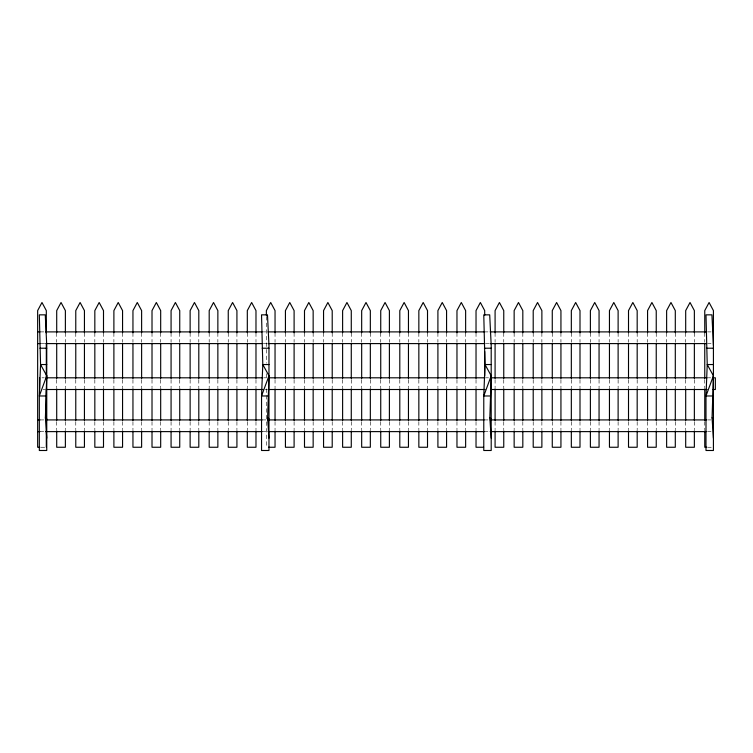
<?xml version="1.0" encoding="UTF-8"?>
<svg xmlns="http://www.w3.org/2000/svg" width="753" height="753" viewBox="0 0 753 753"><rect width="100%" height="100%" fill="white"/><g stroke="black" fill="none" stroke-linecap="round" stroke-linejoin="round"><path stroke-width="0.56" stroke-dasharray="3.77 2.82" d="M40.003 331.894L44.7 331.894M262.119 331.894L266.826 331.894M484.245 331.894L488.951 331.894M707.547 331.894L711.067 331.894M41.18 343.594L44.7 343.594M263.296 343.594L266.826 343.594M485.421 343.594L488.951 343.594M707.547 343.594L711.067 343.594M41.933 377.808L44.276 377.808M264.049 377.808L266.402 377.808M486.174 377.808L488.528 377.808M708.3 377.808L710.653 377.808M43.109 389.508L45.453 389.508M265.225 389.508L267.579 389.508M40.003 419.92L44.7 419.92M262.119 419.92L266.826 419.92M484.245 419.92L488.951 419.92M707.547 419.92L711.067 419.92M40.003 431.62L44.7 431.62M262.119 431.62L266.826 431.62M484.245 431.62L488.951 431.62M707.547 431.62L711.067 431.62M40.897 447.254L45.236 447.254M707.999 447.254L711.256 447.254M704.752 332.788L704.752 342.135M704.752 379.512L704.752 387.691M704.752 421.558L704.752 429.737M694.36 332.788L694.36 342.135M694.36 379.512L694.36 387.691M694.36 421.558L694.36 429.737M685.691 332.788L685.691 342.135M685.691 379.512L685.691 387.691M685.691 421.558L685.691 429.737M675.3 332.788L675.3 342.135M675.3 379.512L675.3 387.691M675.3 421.558L675.3 429.737M666.631 332.788L666.631 342.135M666.631 379.512L666.631 387.691M666.631 421.558L666.631 429.737M656.24 332.788L656.24 342.135M656.24 379.512L656.24 387.691M656.24 421.558L656.24 429.737M647.571 332.788L647.571 342.135M647.571 379.512L647.571 387.691M647.571 421.558L647.571 429.737M637.179 332.788L637.179 342.135M637.179 379.512L637.179 387.691M637.179 421.558L637.179 429.737M628.51 332.788L628.51 342.135M628.51 379.512L628.51 387.691M628.51 421.558L628.51 429.737M618.119 332.788L618.119 342.135M618.119 379.512L618.119 387.691M618.119 421.558L618.119 429.737M609.45 332.788L609.45 342.135M609.45 379.512L609.45 387.691M609.45 421.558L609.45 429.737M599.059 332.788L599.059 342.135M599.059 379.512L599.059 387.691M599.059 421.558L599.059 429.737M590.39 332.788L590.39 342.135M590.39 379.512L590.39 387.691M590.39 421.558L590.39 429.737M579.998 332.788L579.998 342.135M579.998 379.512L579.998 387.691M579.998 421.558L579.998 429.737M571.329 332.788L571.329 342.135M571.329 379.512L571.329 387.691M571.329 421.558L571.329 429.737M560.938 332.788L560.938 342.135M560.938 379.512L560.938 387.691M560.938 421.558L560.938 429.737M552.269 332.788L552.269 342.135M552.269 379.512L552.269 387.691M552.269 421.558L552.269 429.737M541.878 332.788L541.878 342.135M541.878 379.512L541.878 387.691M541.878 421.558L541.878 429.737M533.209 332.788L533.209 342.135M533.209 379.512L533.209 387.691M533.209 421.558L533.209 429.737M522.817 332.788L522.817 342.135M522.817 379.512L522.817 387.691M522.817 421.558L522.817 429.737M514.148 332.788L514.148 342.135M514.148 379.512L514.148 387.691M514.148 421.558L514.148 429.737M503.757 332.788L503.757 342.135M503.757 379.512L503.757 387.691M503.757 421.558L503.757 429.737M495.088 332.788L495.088 342.135M495.088 379.512L495.088 387.691M495.088 421.558L495.088 429.737M476.028 332.788L476.028 342.135M476.028 379.512L476.028 387.691M476.028 421.558L476.028 429.737M465.636 332.788L465.636 342.135M465.636 379.512L465.636 387.691M465.636 421.558L465.636 429.737M456.967 332.788L456.967 342.135M456.967 379.512L456.967 387.691M456.967 421.558L456.967 429.737M446.576 332.788L446.576 342.135M446.576 379.512L446.576 387.691M446.576 421.558L446.576 429.737M437.907 332.788L437.907 342.135M437.907 379.512L437.907 387.691M437.907 421.558L437.907 429.737M427.516 332.788L427.516 342.135M427.516 379.512L427.516 387.691M427.516 421.558L427.516 429.737M418.847 332.788L418.847 342.135M418.847 379.512L418.847 387.691M418.847 421.558L418.847 429.737M408.455 332.788L408.455 342.135M408.455 379.512L408.455 387.691M408.455 421.558L408.455 429.737M399.796 332.788L399.796 342.135M399.796 379.512L399.796 387.691M399.796 421.558L399.796 429.737M389.395 332.788L389.395 342.135M389.395 379.512L389.395 387.691M389.395 421.558L389.395 429.737M380.736 332.788L380.736 342.135M380.736 379.512L380.736 387.691M380.736 421.558L380.736 429.737M370.335 332.788L370.335 342.135M370.335 379.512L370.335 387.691M370.335 421.558L370.335 429.737M361.675 332.788L361.675 342.135M361.675 379.512L361.675 387.691M361.675 421.558L361.675 429.737M351.274 332.788L351.274 342.135M351.274 379.512L351.274 387.691M351.274 421.558L351.274 429.737M342.615 332.788L342.615 342.135M342.615 379.512L342.615 387.691M342.615 421.558L342.615 429.737M332.214 332.788L332.214 342.135M332.214 379.512L332.214 387.691M332.214 421.558L332.214 429.737M323.555 332.788L323.555 342.135M323.555 379.512L323.555 387.691M323.555 421.558L323.555 429.737M313.154 332.788L313.154 342.135M313.154 379.512L313.154 387.691M313.154 421.558L313.154 429.737M304.494 332.788L304.494 342.135M304.494 379.512L304.494 387.691M304.494 421.558L304.494 429.737M294.103 332.788L294.103 342.135M294.103 379.512L294.103 387.691M294.103 421.558L294.103 429.737M285.434 332.788L285.434 342.135M285.434 379.512L285.434 387.691M285.434 421.558L285.434 429.737M275.043 332.788L275.043 342.135M275.043 379.512L275.043 387.691M275.043 421.558L275.043 429.737M266.374 316.439L266.374 363.162M266.374 373.676L266.374 379.512M266.374 388.859L266.374 447.254M255.982 332.788L255.982 342.135M255.982 379.512L255.982 387.691M255.982 421.558L255.982 429.737M247.313 332.788L247.313 342.135M247.313 379.512L247.313 387.691M247.313 421.558L247.313 429.737M236.922 332.788L236.922 342.135M236.922 379.512L236.922 387.691M236.922 421.558L236.922 429.737M228.253 332.788L228.253 342.135M228.253 379.512L228.253 387.691M228.253 421.558L228.253 429.737M217.862 332.788L217.862 342.135M217.862 379.512L217.862 387.691M217.862 421.558L217.862 429.737M209.193 332.788L209.193 342.135M209.193 379.512L209.193 387.691M209.193 421.558L209.193 429.737M198.801 332.788L198.801 342.135M198.801 379.512L198.801 387.691M198.801 421.558L198.801 429.737M190.132 332.788L190.132 342.135M190.132 379.512L190.132 387.691M190.132 421.558L190.132 429.737M179.741 332.788L179.741 342.135M179.741 379.512L179.741 387.691M179.741 421.558L179.741 429.737M171.072 332.788L171.072 342.135M171.072 379.512L171.072 387.691M171.072 421.558L171.072 429.737M160.681 332.788L160.681 342.135M160.681 379.512L160.681 387.691M160.681 421.558L160.681 429.737M152.012 332.788L152.012 342.135M152.012 379.512L152.012 387.691M152.012 421.558L152.012 429.737M141.62 332.788L141.62 342.135M141.62 379.512L141.62 387.691M141.62 421.558L141.62 429.737M132.952 332.788L132.952 342.135M132.952 379.512L132.952 387.691M132.952 421.558L132.952 429.737M122.56 332.788L122.56 342.135M122.56 379.512L122.56 387.691M122.56 421.558L122.56 429.737M113.891 332.788L113.891 342.135M113.891 379.512L113.891 387.691M113.891 421.558L113.891 429.737M103.5 332.788L103.5 342.135M103.5 379.512L103.5 387.691M103.5 421.558L103.5 429.737M94.831 332.788L94.831 342.135M94.831 379.512L94.831 387.691M94.831 421.558L94.831 429.737M84.44 332.788L84.44 342.135M84.44 379.512L84.44 387.691M84.44 421.558L84.44 429.737M75.771 332.788L75.771 342.135M75.771 379.512L75.771 387.691M75.771 421.558L75.771 429.737M65.379 332.788L65.379 342.135M65.379 379.512L65.379 387.691M65.379 421.558L65.379 429.737M56.71 332.788L56.71 342.135M56.71 379.512L56.71 387.691M56.71 421.558L56.71 429.737"/><path stroke-width="1.13" d="M46.752 438.161L45.396 417.84L46.752 375.794L40.558 364.537L39.325 314.848L45.265 314.848L46.752 345.429L46.752 450.492L39.325 450.492L39.325 395.974L40.558 364.537L46.752 364.537M268.972 438.161L267.616 417.84L268.972 375.794L262.788 364.537L261.545 314.848L267.484 314.848L268.972 345.429L268.972 450.492L261.545 450.492L261.545 395.974L262.788 364.537L268.972 364.537M491.201 438.161L489.836 417.84L491.201 375.794L485.007 364.537L483.774 314.848L489.704 314.848L491.201 345.429L491.201 450.492L483.774 450.492L483.774 395.974L485.007 364.537L491.201 364.537M713.42 438.161L712.065 417.84L713.42 375.794L707.227 364.537L705.994 314.848L711.933 314.848L713.42 345.429M46.752 375.794L39.325 395.974L45.886 395.974M268.972 375.794L261.545 395.974L268.115 395.974M491.201 375.794L483.774 395.974L490.335 395.974M713.42 375.794L705.994 395.974L705.994 450.492L713.42 450.492L713.42 310.603L709.091 302.508L704.752 310.603L704.752 332.788M37.65 331.894L40.003 331.894M45.877 331.894L262.119 331.894M268.002 331.894L484.245 331.894M490.118 331.894L706.37 331.894M37.65 343.594L40.003 343.594M45.877 343.594L262.119 343.594M268.002 343.594L484.245 343.594M490.118 343.594L706.37 343.594M39.947 348.215L46.752 348.215M262.166 348.215L268.972 348.215M484.386 348.215L491.201 348.215M706.615 348.215L713.42 348.215M713.42 364.537L707.227 364.537L705.994 395.974L712.554 395.974M46.63 377.808L262.882 377.808M268.755 377.808L484.998 377.808M490.881 377.808L707.123 377.808M712.997 377.808L715.35 377.808L715.35 389.508L712.997 389.508M46.63 389.508L262.882 389.508M268.755 389.508L484.998 389.508M490.881 389.508L707.123 389.508M37.65 419.92L40.003 419.92M45.877 419.92L262.119 419.92M268.002 419.92L484.245 419.92M490.118 419.92L706.37 419.92M37.65 431.62L40.003 431.62M45.877 431.62L262.119 431.62M268.002 431.62L484.245 431.62M490.118 431.62L706.37 431.62M39.815 447.254L37.65 447.254L37.65 310.603L41.98 302.508L46.319 310.603L46.319 332.788M268.539 447.254L275.043 447.254L275.043 430.904M483.614 447.254L476.028 447.254L476.028 430.904M706.916 447.254L704.752 447.254L704.752 430.904M712.065 417.84L713.42 418.79M489.836 417.84L491.201 418.79M267.616 417.84L268.972 418.79M45.396 417.84L46.752 418.79M704.752 343.302L704.752 378.345M704.752 388.859L704.752 420.39M694.36 332.788L694.36 310.603L690.03 302.508L685.691 310.603L685.691 332.788M694.36 343.302L694.36 378.345M694.36 388.859L694.36 420.39M694.36 430.904L694.36 447.254L685.691 447.254L685.691 430.904M685.691 343.302L685.691 378.345M685.691 388.859L685.691 420.39M675.3 332.788L675.3 310.603L670.97 302.508L666.631 310.603L666.631 332.788M675.3 343.302L675.3 378.345M675.3 388.859L675.3 420.39M675.3 430.904L675.3 447.254L666.631 447.254L666.631 430.904M666.631 343.302L666.631 378.345M666.631 388.859L666.631 420.39M656.24 332.788L656.24 310.603L651.91 302.508L647.571 310.603L647.571 332.788M656.24 343.302L656.24 378.345M656.24 388.859L656.24 420.39M656.24 430.904L656.24 447.254L647.571 447.254L647.571 430.904M647.571 343.302L647.571 378.345M647.571 388.859L647.571 420.39M637.179 332.788L637.179 310.603L632.849 302.508L628.51 310.603L628.51 332.788M637.179 343.302L637.179 378.345M637.179 388.859L637.179 420.39M637.179 430.904L637.179 447.254L628.51 447.254L628.51 430.904M628.51 343.302L628.51 378.345M628.51 388.859L628.51 420.39M618.119 332.788L618.119 310.603L613.789 302.508L609.45 310.603L609.45 332.788M618.119 343.302L618.119 378.345M618.119 388.859L618.119 420.39M618.119 430.904L618.119 447.254L609.45 447.254L609.45 430.904M609.45 343.302L609.45 378.345M609.45 388.859L609.45 420.39M599.059 332.788L599.059 310.603L594.729 302.508L590.39 310.603L590.39 332.788M599.059 343.302L599.059 378.345M599.059 388.859L599.059 420.39M599.059 430.904L599.059 447.254L590.39 447.254L590.39 430.904M590.39 343.302L590.39 378.345M590.39 388.859L590.39 420.39M579.998 332.788L579.998 310.603L575.668 302.508L571.329 310.603L571.329 332.788M579.998 343.302L579.998 378.345M579.998 388.859L579.998 420.39M579.998 430.904L579.998 447.254L571.329 447.254L571.329 430.904M571.329 343.302L571.329 378.345M571.329 388.859L571.329 420.39M560.938 332.788L560.938 310.603L556.608 302.508L552.269 310.603L552.269 332.788M560.938 343.302L560.938 378.345M560.938 388.859L560.938 420.39M560.938 430.904L560.938 447.254L552.269 447.254L552.269 430.904M552.269 343.302L552.269 378.345M552.269 388.859L552.269 420.39M541.878 332.788L541.878 310.603L537.548 302.508L533.209 310.603L533.209 332.788M541.878 343.302L541.878 378.345M541.878 388.859L541.878 420.39M541.878 430.904L541.878 447.254L533.209 447.254L533.209 430.904M533.209 343.302L533.209 378.345M533.209 388.859L533.209 420.39M522.817 332.788L522.817 310.603L518.488 302.508L514.148 310.603L514.148 332.788M522.817 343.302L522.817 378.345M522.817 388.859L522.817 420.39M522.817 430.904L522.817 447.254L514.148 447.254L514.148 430.904M514.148 343.302L514.148 378.345M514.148 388.859L514.148 420.39M503.757 332.788L503.757 310.603L499.427 302.508L495.088 310.603L495.088 332.788M503.757 343.302L503.757 378.345M503.757 388.859L503.757 420.39M503.757 430.904L503.757 447.254L495.088 447.254L495.088 430.904M495.088 343.302L495.088 378.345M495.088 388.859L495.088 420.39M484.697 315.272L484.697 310.603L480.367 302.508L476.028 310.603L476.028 332.788M484.697 351.482L484.697 376.011M476.028 343.302L476.028 378.345M476.028 388.859L476.028 420.39M465.636 332.788L465.636 310.603L461.307 302.508L456.967 310.603L456.967 332.788M465.636 343.302L465.636 378.345M465.636 388.859L465.636 420.39M465.636 430.904L465.636 447.254L456.967 447.254L456.967 430.904M456.967 343.302L456.967 378.345M456.967 388.859L456.967 420.39M446.576 332.788L446.576 310.603L442.246 302.508L437.907 310.603L437.907 332.788M446.576 343.302L446.576 378.345M446.576 388.859L446.576 420.39M446.576 430.904L446.576 447.254L437.907 447.254L437.907 430.904M437.907 343.302L437.907 378.345M437.907 388.859L437.907 420.39M427.516 332.788L427.516 310.603L423.186 302.508L418.847 310.603L418.847 332.788M427.516 343.302L427.516 378.345M427.516 388.859L427.516 420.39M427.516 430.904L427.516 447.254L418.847 447.254L418.847 430.904M418.847 343.302L418.847 378.345M418.847 388.859L418.847 420.39M408.455 332.788L408.455 310.603L404.126 302.508L399.796 310.603L399.796 332.788M408.455 343.302L408.455 378.345M408.455 388.859L408.455 420.39M408.455 430.904L408.455 447.254L399.796 447.254L399.796 430.904M399.796 343.302L399.796 378.345M399.796 388.859L399.796 420.39M389.395 332.788L389.395 310.603L385.065 302.508L380.736 310.603L380.736 332.788M389.395 343.302L389.395 378.345M389.395 388.859L389.395 420.39M389.395 430.904L389.395 447.254L380.736 447.254L380.736 430.904M380.736 343.302L380.736 378.345M380.736 388.859L380.736 420.39M370.335 332.788L370.335 310.603L366.005 302.508L361.675 310.603L361.675 332.788M370.335 343.302L370.335 378.345M370.335 388.859L370.335 420.39M370.335 430.904L370.335 447.254L361.675 447.254L361.675 430.904M361.675 343.302L361.675 378.345M361.675 388.859L361.675 420.39M351.274 332.788L351.274 310.603L346.945 302.508L342.615 310.603L342.615 332.788M351.274 343.302L351.274 378.345M351.274 388.859L351.274 420.39M351.274 430.904L351.274 447.254L342.615 447.254L342.615 430.904M342.615 343.302L342.615 378.345M342.615 388.859L342.615 420.39M332.214 332.788L332.214 310.603L327.884 302.508L323.555 310.603L323.555 332.788M332.214 343.302L332.214 378.345M332.214 388.859L332.214 420.39M332.214 430.904L332.214 447.254L323.555 447.254L323.555 430.904M323.555 343.302L323.555 378.345M323.555 388.859L323.555 420.39M313.154 332.788L313.154 310.603L308.824 302.508L304.494 310.603L304.494 332.788M313.154 343.302L313.154 378.345M313.154 388.859L313.154 420.39M313.154 430.904L313.154 447.254L304.494 447.254L304.494 430.904M304.494 343.302L304.494 378.345M304.494 388.859L304.494 420.39M294.103 332.788L294.103 310.603L289.764 302.508L285.434 310.603L285.434 332.788M294.103 343.302L294.103 378.345M294.103 388.859L294.103 420.39M294.103 430.904L294.103 447.254L285.434 447.254L285.434 430.904M285.434 343.302L285.434 378.345M285.434 388.859L285.434 420.39M275.043 332.788L275.043 310.603L270.704 302.508L266.374 310.603L266.374 315.272M275.043 343.302L275.043 378.345M275.043 388.859L275.043 420.39M255.982 332.788L255.982 310.603L251.643 302.508L247.313 310.603L247.313 332.788M255.982 343.302L255.982 378.345M255.982 388.859L255.982 420.39M255.982 430.904L255.982 447.254L247.313 447.254L247.313 430.904M247.313 343.302L247.313 378.345M247.313 388.859L247.313 420.39M236.922 332.788L236.922 310.603L232.583 302.508L228.253 310.603L228.253 332.788M236.922 343.302L236.922 378.345M236.922 388.859L236.922 420.39M236.922 430.904L236.922 447.254L228.253 447.254L228.253 430.904M228.253 343.302L228.253 378.345M228.253 388.859L228.253 420.39M217.862 332.788L217.862 310.603L213.523 302.508L209.193 310.603L209.193 332.788M217.862 343.302L217.862 378.345M217.862 388.859L217.862 420.39M217.862 430.904L217.862 447.254L209.193 447.254L209.193 430.904M209.193 343.302L209.193 378.345M209.193 388.859L209.193 420.39M198.801 332.788L198.801 310.603L194.462 302.508L190.132 310.603L190.132 332.788M198.801 343.302L198.801 378.345M198.801 388.859L198.801 420.39M198.801 430.904L198.801 447.254L190.132 447.254L190.132 430.904M190.132 343.302L190.132 378.345M190.132 388.859L190.132 420.39M179.741 332.788L179.741 310.603L175.402 302.508L171.072 310.603L171.072 332.788M179.741 343.302L179.741 378.345M179.741 388.859L179.741 420.39M179.741 430.904L179.741 447.254L171.072 447.254L171.072 430.904M171.072 343.302L171.072 378.345M171.072 388.859L171.072 420.39M160.681 332.788L160.681 310.603L156.342 302.508L152.012 310.603L152.012 332.788M160.681 343.302L160.681 378.345M160.681 388.859L160.681 420.39M160.681 430.904L160.681 447.254L152.012 447.254L152.012 430.904M152.012 343.302L152.012 378.345M152.012 388.859L152.012 420.39M141.62 332.788L141.62 310.603L137.281 302.508L132.952 310.603L132.952 332.788M141.62 343.302L141.62 378.345M141.62 388.859L141.62 420.39M141.62 430.904L141.62 447.254L132.952 447.254L132.952 430.904M132.952 343.302L132.952 378.345M132.952 388.859L132.952 420.39M122.56 332.788L122.56 310.603L118.221 302.508L113.891 310.603L113.891 332.788M122.56 343.302L122.56 378.345M122.56 388.859L122.56 420.39M122.56 430.904L122.56 447.254L113.891 447.254L113.891 430.904M113.891 343.302L113.891 378.345M113.891 388.859L113.891 420.39M103.5 332.788L103.5 310.603L99.161 302.508L94.831 310.603L94.831 332.788M103.5 343.302L103.5 378.345M103.5 388.859L103.5 420.39M103.5 430.904L103.5 447.254L94.831 447.254L94.831 430.904M94.831 343.302L94.831 378.345M94.831 388.859L94.831 420.39M84.44 332.788L84.44 310.603L80.1 302.508L75.771 310.603L75.771 332.788M84.44 343.302L84.44 378.345M84.44 388.859L84.44 420.39M84.44 430.904L84.44 447.254L75.771 447.254L75.771 430.904M75.771 343.302L75.771 378.345M75.771 388.859L75.771 420.39M65.379 332.788L65.379 310.603L61.04 302.508L56.71 310.603L56.71 332.788M65.379 343.302L65.379 378.345M65.379 388.859L65.379 420.39M65.379 430.904L65.379 447.254L56.71 447.254L56.71 430.904M56.71 343.302L56.71 378.345M56.71 388.859L56.71 420.39M46.319 343.302L46.319 378.345M46.319 388.859L46.319 420.39M46.319 430.904L46.319 447.254M39.58 377.808L39.58 389.508"/></g></svg>
